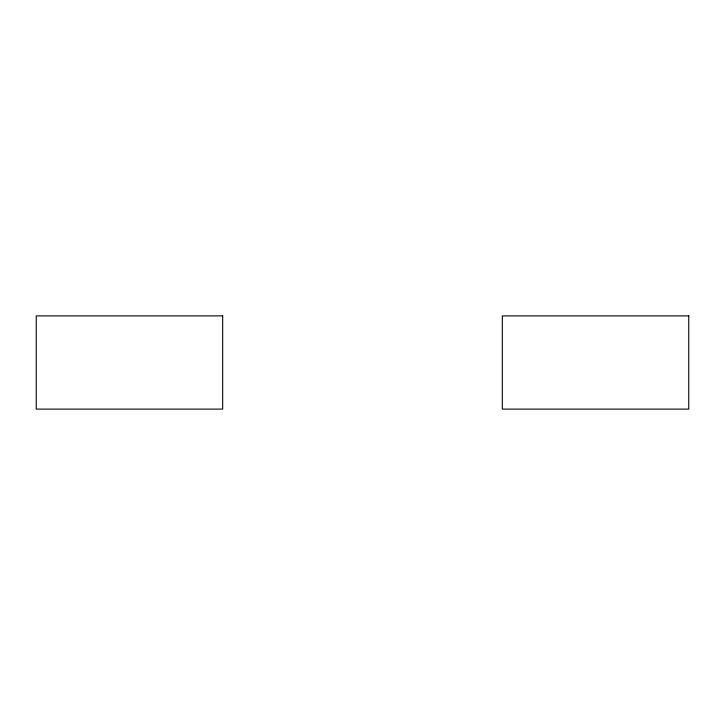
<?xml version="1.0" encoding="UTF-8"?>
<svg xmlns="http://www.w3.org/2000/svg" width="725" height="725" viewBox="0 0 725 725"><rect width="100%" height="100%" fill="white"/><g stroke="black" fill="none" stroke-linecap="round" stroke-linejoin="round"><path stroke-width="1.09" d="M222.675 315.892L36.25 315.892L36.25 409.108L222.675 409.108L222.675 315.892M688.75 315.892L502.325 315.892L502.325 409.108L688.75 409.108L688.75 315.892"/></g></svg>
